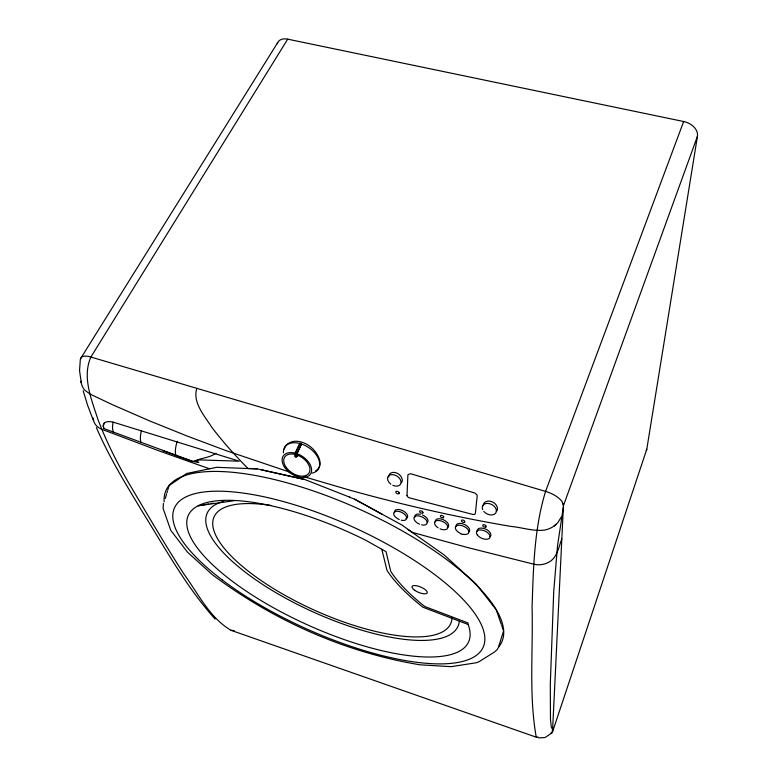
<?xml version="1.0" encoding="UTF-8"?>
<svg xmlns="http://www.w3.org/2000/svg" width="777" height="777" viewBox="0 0 777 777"><rect width="100%" height="100%" fill="white"/><g stroke="black" fill="none" stroke-linecap="round" stroke-linejoin="round"><path stroke-width="1.17" d="M550.844 733.265A12.5 3.574 20.8 0 0 552.505 731.944L563.432 505.672L562.208 501.893A18.92 8.401 20.5 0 0 545.58 491.394L90.88 357.041A17.492 6.653 30 0 0 80.672 359.023M294.901 453.758C299.31 452.088 294.881 462.645 294.901 453.758L299.961 443.23L300.864 443.201L301.505 444.094L296.94 453.758L297.057 456.216L296.503 456.497M284.256 449.155C285.033 445.124 288.859 442.55 292.618 441.598A19.901 14.394 38.4 0 1 310.887 447.105C317.288 452.301 325.233 465.141 315.588 470.959M304.118 476.757L349.164 489.966C402.544 504.788 456.594 517.249 511.237 526.456C522.358 527.457 533.488 531.565 544.687 530.06A20.756 17.453 -19.7 0 0 554.098 526.019L557.867 522.62L561.557 516.491M552.505 731.944L646.794 449.213L697.435 136.315A15.783 11.49 15.9 0 0 683.663 121.523L287.704 39.161A14.841 9.402 36.5 0 0 277.282 43.726M563.374 506.905L557.517 545.862L553.7 591.987L550.301 684.236L550.475 719.502L551.291 726.942L552.622 729.7L552.165 731.953L551.136 733.032M216.045 453.185C209.819 457.77 201.826 457.77 195.017 460.907L198.854 462.451L192.793 461.431L103.807 428.515L103.292 425.913L104.4 422.756M163.452 503.409L163.083 508.352L170.746 530.293L187.568 552.253L212.034 574.446C272.98 620.211 344.765 652.418 420.104 664.821L451.116 666.656L476.175 662.781L479.069 661.693L494.493 651.99L497.057 649.776L498.747 646.843A184.178 62.451 24.3 0 0 352.166 506.002A184.178 62.451 24.3 0 0 164.141 501.864M80.332 359.295L79.536 370.58L81.342 383.003A19.279 16.288 -8.5 0 0 84.916 390.277L90.083 394.104L112.014 404.506L149.582 420.901L187.578 436.208L225.961 450.602L290.637 472.426M196.795 388.335C192.424 402.739 204.555 415.773 211.684 427.127C222.766 441.822 235.178 455.458 248.057 468.589M165.297 498.407L166.531 494.221M166.87 493.094L167.541 490.85M167.881 489.724L169.133 485.586L186.703 473.475L216.676 467.307L257.109 468.91M498.62 646.765L503.564 630.963L501.68 625.514M561.82 538.937C558.546 547.29 557.128 558.644 547.766 562.713A18.531 16.346 -11.2 0 1 533.877 564.219L467.132 547.406L412.014 532.323M563.432 505.672L697.435 136.315M683.663 121.523L545.58 491.394C534.12 528.671 533.391 568.23 532.07 606.915C533.236 650.058 528.729 694.094 536.149 736.683L537.072 737.47L538.121 736.946M299.873 443.521L295.309 453.263L295.707 456.089M295.056 456.352L295.445 455.555M296.542 454.254L301.495 444.007M296.688 456.847L297.067 456.05M175.981 455.4L162.48 450.553M103.807 428.515L103.292 425.913M287.704 39.161L90.88 357.041C81.935 377.127 91.589 399.601 97.815 419.114C106.041 440.831 116.463 461.655 128.02 481.779C146.28 512.597 164.316 543.57 183.693 573.708C198.086 593.269 209.421 617.734 231.051 630.322L537.072 737.47M80.876 358.139L277.729 42.55M427.321 522.426L427.952 521.464A7.129 3.798 25.8 0 0 422.435 514.976M551.087 733.527L545.036 737.538L538.646 737.907M556.089 524.426L554.098 526.019M398.931 493.57L398.348 493.842A1.768 1.059 28.3 0 1 396.678 493.385L396.037 492.764A1.894 1.127 28.3 0 1 395.949 491.55L396.532 491.268A1.768 1.059 28.3 0 1 398.203 491.724L398.844 492.346M447.261 527.476L447.921 527.146A7.187 3.846 25.2 0 0 443.143 519.638A7.187 3.846 25.2 0 0 435.373 521.862M208.663 503.952L198.193 505.778L233.896 500.757M210.994 503.554L213.325 503.146M247.95 468.492L257.051 468.813L304.565 479.526M231.051 630.322L234.207 630.594M260.926 469.697L304.555 479.438L350.378 497.435M299.873 443.609L301.505 444.094M460.664 533.848L462.674 534.498M209.635 468.842L159.693 451.126L101.874 429.322A17.201 14.307 -16.9 0 1 93.842 421.542L93.143 417.977M468.152 624.485A153.729 50.728 24.3 0 1 331.594 634.935A153.729 50.728 24.3 0 1 187.781 516.705A153.729 50.728 24.3 0 1 365.559 540.141L386.023 551.651L390.782 571.474L392.667 574.222A186.509 69.852 20.3 0 0 422.028 604.302L424.786 606.497L467.968 622.94L468.152 624.485L423.067 607.293A191.113 71.61 20.3 0 1 387.014 570.454L381.798 549.281M349.31 497.105L354.526 499.135L382.42 514.452M402.535 525.369L354.526 499.135M412.237 532.381L402.467 525.417M407.974 529.438L444.123 554.933L476.087 584.032L496.231 609.741L501.301 624.426M215.074 619.026C186.431 587.053 165.618 549.096 143.046 512.83C126.35 485.062 109.188 457.41 96.387 427.554M93.221 420.075L87.568 405.157L83.168 390.734M562.927 503.263L563.325 504.487M81.206 381.216L81.342 383.003M81.216 381.692L81.245 382.595M407.002 495.425L407.876 475.388A3.302 2.486 33.7 0 1 408.158 474.533L410.683 473.727L474.873 493.016L476.981 494.949A3.331 2.525 30.2 0 1 477.165 496.25L475.398 513.189A3.157 2.03 26.5 0 1 474.98 514.083L474.776 514.238A2.953 1.787 25.6 0 1 472.659 514.393L409.528 497.882A2.593 1.554 27.9 0 1 407.022 495.425M283.44 452.758A20.066 12.714 33.7 0 1 309.382 448.067A20.066 12.714 33.7 0 1 312.101 473.125M399.261 519.56A7.09 3.778 26.5 0 1 394.658 511.81A7.09 3.778 26.5 0 1 405.672 515.404A7.09 3.778 26.5 0 1 401.311 520.231M419.512 524.174A7.139 3.827 25.9 0 1 414.996 516.394A7.139 3.827 25.9 0 1 426.136 520.017A7.139 3.827 25.9 0 1 421.581 524.844M438.053 527.797A7.187 3.875 25.3 0 1 437.033 520.541A7.187 3.875 25.3 0 1 447.688 526.146A7.187 3.875 25.3 0 1 440.025 528.836M460.81 533.566A7.246 3.924 24.7 0 1 456.497 525.747A7.246 3.924 24.7 0 1 467.88 529.438A7.246 3.924 24.7 0 1 462.927 534.255M459.294 621.367A137.578 46.455 24.3 0 1 296.095 603.748A137.578 46.455 24.3 0 1 223.795 501.32M452.02 617.89A129.798 43.803 24.3 0 1 272.406 587.907A129.798 43.803 24.3 0 1 270.746 505.419M390.85 484.158A7.323 5.05 31.7 0 1 390.336 474.854A7.323 5.05 31.7 0 1 400.913 481.099A7.323 5.05 31.7 0 1 392.822 485.314M398.999 492.395A1.894 1.127 28.3 0 1 399.087 493.618M388.801 477.068A7.304 5.021 31.5 0 1 388.918 475.398L389.695 473.999A7.304 5.439 34.3 0 1 396.056 472.795A7.304 5.439 34.3 0 1 401.728 477.874L402.253 479.681A7.304 5.021 31.5 0 1 401.35 482.711M483.352 505.691A7.488 5.225 27.2 0 1 483.585 504.03L484.498 502.632A7.488 5.662 29.2 0 1 491.326 501.505A7.488 5.662 29.2 0 1 497.057 506.672L497.484 508.479A7.488 5.225 27.2 0 1 496.309 511.499M103.234 426.01A17.162 7.76 32.5 0 1 106.235 421.998L107.527 421.707A16.851 7.955 33.3 0 1 114.287 422.494L239.229 461.188L199.3 459.897L192.793 461.431L175.913 455.526A16.735 6.07 -70 0 1 177.234 441.297M113.355 432.197A16.57 6.906 -69.7 0 1 113.112 422.134M141.055 442.618A16.638 6.537 -69.9 0 1 141.482 430.497M477.214 531.332A7.294 3.943 23.9 0 1 477.292 530.04L478.049 529.001A7.294 4.128 24.4 0 1 484.362 528.622A7.294 4.128 24.4 0 1 490.277 532.954L490.841 534.411A7.294 3.943 23.9 0 1 489.986 536.693M456.157 526.563A7.236 3.895 24.6 0 1 458.197 523.63L459.955 523.387A7.236 4.079 25.1 0 1 466.132 525.388L467.812 526.728A7.236 3.895 24.6 0 1 468.813 531.895M414.86 517.22A7.129 3.798 25.8 0 1 420.347 514.306M405.837 518.346A7.08 3.603 25.9 0 0 407.556 515.549L406.886 514.141A7.08 3.749 26.4 0 0 400.971 510.003A7.08 3.749 26.4 0 0 395.172 510.353L394.58 511.353A7.08 3.603 25.9 0 0 394.648 512.587M482.702 509.615A7.508 5.254 27.3 0 1 489.743 503.729A7.508 5.254 27.3 0 1 495.629 513.208A7.508 5.254 27.3 0 1 483.799 511.383M646.794 449.213A11.033 5.507 18.1 0 1 646.202 450.534M422.931 512.723L422.931 512.771A1.797 0.962 25.9 0 1 421.396 513.121A1.797 0.962 25.9 0 1 419.706 511.858L419.629 511.557A1.845 1.039 26.5 0 1 420.056 510.897A1.777 1 26.5 0 1 421.843 511.159A1.777 1 26.5 0 1 422.95 512.47L422.931 512.723M284.343 466.831A16.346 10.286 33.6 0 0 309.887 474.854A16.346 10.286 33.6 0 0 296.309 453.486A16.346 10.286 33.6 0 0 284.343 466.831M285.722 466.666A14.54 9.139 33.6 0 0 308.44 473.776A14.54 9.139 33.6 0 0 296.348 454.788A14.54 9.139 33.6 0 0 285.722 466.666M477.321 534.994A7.304 3.972 24 0 0 489.209 538.49A7.304 3.972 24 0 0 483.216 530.39A7.304 3.972 24 0 0 477.321 534.994M222.232 579.943A169.328 55.954 24.3 0 0 480.866 651.009A169.328 55.954 24.3 0 0 283.488 501.592A169.328 55.954 24.3 0 0 222.232 579.943M414.646 590.258A8.207 2.885 22.8 0 0 427.127 592.968A8.207 2.885 22.8 0 0 417.045 585.858A8.207 2.885 22.8 0 0 414.646 590.258M485.712 527.097A1.894 1.078 24.4 0 0 485.693 525.485A1.816 1.039 24.4 0 0 483.245 524.796A1.894 1.078 24.4 0 0 483.275 526.408A1.816 1.039 24.4 0 0 485.712 527.097M464.374 522.387A1.875 1.068 25.1 0 0 464.316 520.784A1.807 1.02 25.1 0 0 461.907 520.104A1.875 1.068 25.1 0 0 461.965 521.707A1.807 1.02 25.1 0 0 464.374 522.387M443.317 517.744A1.865 1.049 25.8 0 0 443.23 516.142A1.787 1.01 25.8 0 0 440.841 515.472A1.865 1.049 25.8 0 0 440.928 517.074A1.787 1.01 25.8 0 0 443.317 517.744"/></g></svg>
